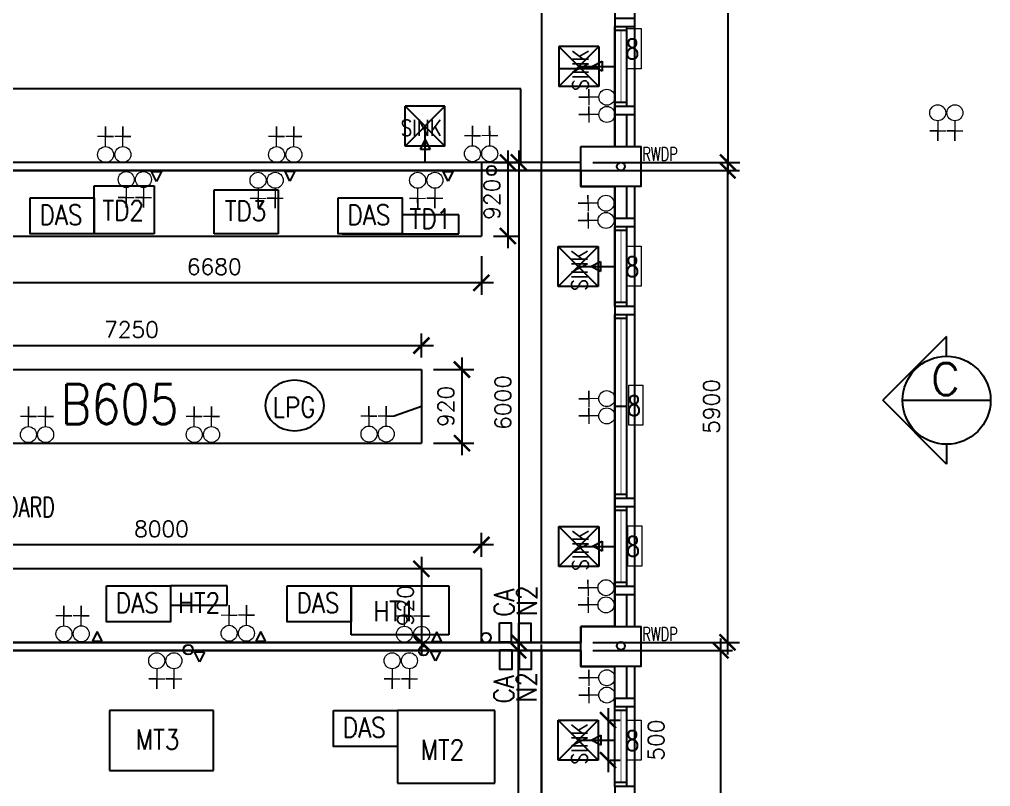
# Model space of a CAD drawing. Extents: x 2332957 to 2465864, y -1012926 to -914299.
# Drawn here: x 2423262 to 2435404, y -964489 to -954900 of the extents above; entities that cross this region are included whole.
import ezdxf
from ezdxf.enums import TextEntityAlignment as Align

# ---------------------------------------------------------------- set-up
doc = ezdxf.new("R2010")
doc.units = 0
doc.header["$LTSCALE"] = 15
doc.header["$MEASUREMENT"] = 0
doc.header["$PDMODE"] = 34
doc.layers.get('0').update_dxf_attribs({"linetype": 'CONTINUOUS'})
doc.layers.get('DEFPOINTS').update_dxf_attribs({"linetype": 'CONTINUOUS'})
for name, color, linetype in [('-DRY RISER', 7, 'CONTINUOUS'), ('-HR', 4, 'CONTINUOUS'), ('AR', 7, 'CONTINUOUS'), ('COL', 3, 'CONTINUOUS'), ('DRAIN', 7, 'CONTINUOUS'), ('Equipment List', 7, 'CONTINUOUS'), ('FURN', 7, 'CONTINUOUS'), ('LEG-T', 7, 'CONTINUOUS'), ('partition', 7, 'CONTINUOUS'), ('RWDP', 145, 'CONTINUOUS'), ('T50', 4, 'CONTINUOUS'), ('WALL', 2, 'CONTINUOUS'), ('WIN', 5, 'CONTINUOUS')]:
    doc.layers.add(name, color=color, linetype=linetype)
doc.layers.add('-POWER', color=31, linetype='CONTINUOUS', lineweight=9)
doc.styles.add('ROMANS', font='romans')
doc.styles.get("Standard").update_dxf_attribs({"font": 'ROMANS.SHX'})
doc.dimstyles.new('STANDARD$0', dxfattribs={"dimscale": 0, "dimtxt": 8, "dimasz": 6, "dimexe": 1, "dimexo": 1, "dimgap": 3, "dimtad": 1, "dimdec": 0, "dimlfac": -1, "dimrnd": 1, "dimzin": 0, "dimdsep": 46, "dimtxsty": 'Standard', "dimcen": 0, "dimclrd": 5, "dimclre": 250, "dimadec": 0, "dimazin": 0, "dimtfac": 1, "dimtdec": 4, "dimtofl": 0, "dimtmove": 0, "dimatfit": 3, "dimfxl": 1, "dimtolj": 1, "dimtzin": 0, "dimarcsym": 0})

# ---------------------------------------------------------------- blocks, each defined once
blk = doc.blocks.new('_ARCHTICK')
at = {"color": 0, "linetype": 'ByBlock', "const_width": 0.15}
blk.add_lwpolyline([(-0.5, -0.5), (0.5, 0.5)], dxfattribs=at)
blk = doc.blocks.new('*D338')
at = {"layer": '-HR', "color": 7, "linetype": 'Continuous', "lineweight": -2, "transparency": 16777216}
for p, q in [((2432121, -951112), (2432121, -956837)), ((2430858, -951262), (2432271, -951262)), ((2430433, -956687), (2432271, -956687))]:
    blk.add_line(p, q, dxfattribs=at)
at = {"layer": 'DEFPOINTS', "color": 0, "linetype": 'Continuous', "transparency": 16777216}
for p in [(2430708, -951262), (2430283, -956687), (2432121, -956687)]:
    blk.add_point(p, dxfattribs=at)
at = {"layer": '-HR', "color": 7, "linetype": 'Continuous', "lineweight": -2, "transparency": 16777216, "xscale": 200, "yscale": 200, "zscale": 200}
for p, rotation in [((2432121, -951262), 90), ((2432121, -956687), 270)]:
    blk.add_blockref('_ARCHTICK', p, dxfattribs=dict(at, rotation=rotation))
at = {"layer": '-HR', "color": 7, "linetype": 'Continuous', "transparency": 16777216, "insert": (2431921, -953975), "char_height": 200, "attachment_point": 5, "rotation": 90, "style": 'ROMANS'}
blk.add_mtext('\\A1;5425', dxfattribs=at)
blk = doc.blocks.new('*D339')
at = {"layer": '-HR', "color": 7, "linetype": 'Continuous', "lineweight": -2, "transparency": 16777216}
for p, q in [((2432115, -956637), (2432115, -962837)), ((2430433, -956787), (2432265, -956787)), ((2430433, -962687), (2432265, -962687))]:
    blk.add_line(p, q, dxfattribs=at)
at = {"layer": 'DEFPOINTS', "color": 0, "linetype": 'Continuous', "transparency": 16777216}
for p in [(2430283, -956787), (2430283, -962687), (2432115, -962687)]:
    blk.add_point(p, dxfattribs=at)
at = {"layer": '-HR', "color": 7, "linetype": 'Continuous', "lineweight": -2, "transparency": 16777216, "xscale": 200, "yscale": 200, "zscale": 200}
for p, rotation in [((2432115, -956787), 90), ((2432115, -962687), 270)]:
    blk.add_blockref('_ARCHTICK', p, dxfattribs=dict(at, rotation=rotation))
at = {"layer": '-HR', "color": 7, "linetype": 'Continuous', "transparency": 16777216, "insert": (2431915, -959737), "char_height": 200, "attachment_point": 5, "rotation": 90, "style": 'ROMANS'}
blk.add_mtext('\\A1;5900', dxfattribs=at)
blk = doc.blocks.new('*D340')
at = {"layer": '-HR', "color": 7, "linetype": 'Continuous', "lineweight": -2, "transparency": 16777216}
for p, q in [((2432027, -962637), (2432027, -968762)), ((2430433, -962787), (2432177, -962787)), ((2430433, -968612), (2432177, -968612))]:
    blk.add_line(p, q, dxfattribs=at)
at = {"layer": 'DEFPOINTS', "color": 0, "linetype": 'Continuous', "transparency": 16777216}
for p in [(2430283, -962787), (2430283, -968612), (2432027, -968612)]:
    blk.add_point(p, dxfattribs=at)
at = {"layer": '-HR', "color": 7, "linetype": 'Continuous', "lineweight": -2, "transparency": 16777216, "xscale": 200, "yscale": 200, "zscale": 200}
for p, rotation in [((2432027, -962787), 90), ((2432027, -968612), 270)]:
    blk.add_blockref('_ARCHTICK', p, dxfattribs=dict(at, rotation=rotation))
at = {"layer": '-HR', "color": 7, "linetype": 'Continuous', "transparency": 16777216, "insert": (2431827, -965700), "char_height": 200, "attachment_point": 5, "rotation": 90, "style": 'ROMANS'}
blk.add_mtext('\\A1;5825', dxfattribs=at)
blk = doc.blocks.new('*D356')
at = {"layer": 'DEFPOINTS', "color": 0, "linetype": 'Continuous', "transparency": 16777216}
for p in [(2422358, -957707), (2429038, -957707), (2422358, -958191)]:
    blk.add_point(p, dxfattribs=at)
at = {"layer": 'FURN', "color": 7, "linetype": 'Continuous', "lineweight": -2, "transparency": 16777216}
for p, q in [((2422358, -957857), (2422358, -958341)), ((2429038, -957857), (2429038, -958341)), ((2429188, -958191), (2422208, -958191))]:
    blk.add_line(p, q, dxfattribs=at)
at = {"layer": 'FURN', "color": 7, "linetype": 'Continuous', "lineweight": -2, "transparency": 16777216, "xscale": 200, "yscale": 200, "zscale": 200, "rotation": 180}
blk.add_blockref('_ARCHTICK', (2422358, -958191), dxfattribs=at)
at = {"layer": 'FURN', "color": 7, "linetype": 'Continuous', "lineweight": -2, "transparency": 16777216, "xscale": 200, "yscale": 200, "zscale": 200}
blk.add_blockref('_ARCHTICK', (2429038, -958191), dxfattribs=at)
at = {"layer": 'FURN', "color": 7, "linetype": 'Continuous', "transparency": 16777216, "insert": (2425698, -957991), "char_height": 200, "attachment_point": 5, "style": 'ROMANS'}
blk.add_mtext('\\A1;6680', dxfattribs=at)
blk = doc.blocks.new('*D357')
at = {"layer": 'DEFPOINTS', "color": 0, "linetype": 'Continuous', "transparency": 16777216}
for p in [(2429038, -956687), (2429038, -957607), (2429370, -957607)]:
    blk.add_point(p, dxfattribs=at)
at = {"layer": 'FURN', "color": 7, "linetype": 'Continuous', "lineweight": -2, "transparency": 16777216}
for p, q in [((2429370, -956537), (2429370, -957757)), ((2429188, -956687), (2429520, -956687)), ((2429188, -957607), (2429520, -957607))]:
    blk.add_line(p, q, dxfattribs=at)
at = {"layer": 'FURN', "color": 7, "linetype": 'Continuous', "lineweight": -2, "transparency": 16777216, "xscale": 200, "yscale": 200, "zscale": 200}
for p, rotation in [((2429370, -956687), 90), ((2429370, -957607), 270)]:
    blk.add_blockref('_ARCHTICK', p, dxfattribs=dict(at, rotation=rotation))
at = {"layer": 'FURN', "color": 7, "linetype": 'Continuous', "transparency": 16777216, "insert": (2429170, -957147), "char_height": 200, "attachment_point": 5, "rotation": 90, "style": 'ROMANS'}
blk.add_mtext('\\A1;920', dxfattribs=at)
blk = doc.blocks.new('*D358')
at = {"layer": 'DEFPOINTS', "color": 0, "linetype": 'Continuous', "transparency": 16777216}
for p in [(2428288, -959277), (2428288, -960197), (2428795, -960197)]:
    blk.add_point(p, dxfattribs=at)
at = {"layer": 'FURN', "color": 7, "linetype": 'Continuous', "lineweight": -2, "transparency": 16777216}
for p, q in [((2428795, -959127), (2428795, -960347)), ((2428438, -959277), (2428945, -959277)), ((2428438, -960197), (2428945, -960197))]:
    blk.add_line(p, q, dxfattribs=at)
at = {"layer": 'FURN', "color": 7, "linetype": 'Continuous', "lineweight": -2, "transparency": 16777216, "xscale": 200, "yscale": 200, "zscale": 200}
for p, rotation in [((2428795, -959277), 90), ((2428795, -960197), 270)]:
    blk.add_blockref('_ARCHTICK', p, dxfattribs=dict(at, rotation=rotation))
at = {"layer": 'FURN', "color": 7, "linetype": 'Continuous', "transparency": 16777216, "insert": (2428595, -959737), "char_height": 200, "attachment_point": 5, "rotation": 90, "style": 'ROMANS'}
blk.add_mtext('\\A1;920', dxfattribs=at)
blk = doc.blocks.new('*D359')
at = {"layer": 'DEFPOINTS', "color": 0, "linetype": 'Continuous', "transparency": 16777216}
for p in [(2428288, -958977), (2421038, -959277), (2428288, -959277)]:
    blk.add_point(p, dxfattribs=at)
at = {"layer": 'FURN', "color": 7, "linetype": 'Continuous', "lineweight": -2, "transparency": 16777216}
for p, q in [((2421038, -959127), (2421038, -958827)), ((2428288, -959127), (2428288, -958827)), ((2420888, -958977), (2428438, -958977))]:
    blk.add_line(p, q, dxfattribs=at)
at = {"layer": 'FURN', "color": 7, "linetype": 'Continuous', "lineweight": -2, "transparency": 16777216, "xscale": 200, "yscale": 200, "zscale": 200, "rotation": 180}
blk.add_blockref('_ARCHTICK', (2421038, -958977), dxfattribs=at)
at = {"layer": 'FURN', "color": 7, "linetype": 'Continuous', "lineweight": -2, "transparency": 16777216, "xscale": 200, "yscale": 200, "zscale": 200}
blk.add_blockref('_ARCHTICK', (2428288, -958977), dxfattribs=at)
at = {"layer": 'FURN', "color": 7, "linetype": 'Continuous', "transparency": 16777216, "insert": (2424663, -958777), "char_height": 200, "attachment_point": 5, "style": 'ROMANS'}
blk.add_mtext('\\A1;7250', dxfattribs=at)
blk = doc.blocks.new('*D360')
at = {"layer": 'DEFPOINTS', "color": 0, "linetype": 'Continuous', "transparency": 16777216}
for p in [(2429038, -961767), (2428288, -962687), (2429038, -962687)]:
    blk.add_point(p, dxfattribs=at)
at = {"layer": 'DRAIN', "color": 7, "linetype": 'Continuous', "lineweight": -2, "transparency": 16777216}
for p, q in [((2428288, -961617), (2428288, -962837)), ((2428888, -961767), (2428138, -961767)), ((2428888, -962687), (2428138, -962687))]:
    blk.add_line(p, q, dxfattribs=at)
at = {"layer": 'DRAIN', "color": 7, "linetype": 'Continuous', "lineweight": -2, "transparency": 16777216, "xscale": 200, "yscale": 200, "zscale": 200}
for p, rotation in [((2428288, -961767), 90), ((2428288, -962687), 270)]:
    blk.add_blockref('_ARCHTICK', p, dxfattribs=dict(at, rotation=rotation))
at = {"layer": 'DRAIN', "color": 7, "linetype": 'Continuous', "transparency": 16777216, "insert": (2428088, -962227), "char_height": 200, "attachment_point": 5, "rotation": 90, "style": 'ROMANS'}
blk.add_mtext('\\A1;920', dxfattribs=at)
blk = doc.blocks.new('*D361')
at = {"layer": 'DEFPOINTS', "color": 0, "linetype": 'Continuous', "transparency": 16777216}
for p in [(2421038, -961469), (2421038, -961767), (2429038, -961767)]:
    blk.add_point(p, dxfattribs=at)
at = {"layer": 'FURN', "color": 7, "linetype": 'Continuous', "lineweight": -2, "transparency": 16777216}
for p, q in [((2421038, -961617), (2421038, -961319)), ((2429038, -961617), (2429038, -961319)), ((2429188, -961469), (2420888, -961469))]:
    blk.add_line(p, q, dxfattribs=at)
at = {"layer": 'FURN', "color": 7, "linetype": 'Continuous', "lineweight": -2, "transparency": 16777216, "xscale": 200, "yscale": 200, "zscale": 200, "rotation": 180}
blk.add_blockref('_ARCHTICK', (2421038, -961469), dxfattribs=at)
at = {"layer": 'FURN', "color": 7, "linetype": 'Continuous', "lineweight": -2, "transparency": 16777216, "xscale": 200, "yscale": 200, "zscale": 200}
blk.add_blockref('_ARCHTICK', (2429038, -961469), dxfattribs=at)
at = {"layer": 'FURN', "color": 7, "linetype": 'Continuous', "transparency": 16777216, "insert": (2425038, -961269), "char_height": 200, "attachment_point": 5, "style": 'ROMANS'}
blk.add_mtext('\\A1;8000', dxfattribs=at)
blk = doc.blocks.new('*D364')
at = {"layer": 'DEFPOINTS', "color": 0, "linetype": 'Continuous', "transparency": 16777216}
for p in [(2429788, -956687), (2429507, -962687), (2429788, -962687)]:
    blk.add_point(p, dxfattribs=at)
at = {"layer": 'FURN', "color": 7, "linetype": 'Continuous', "lineweight": -2, "transparency": 16777216}
for p, q in [((2429507, -956537), (2429507, -962837)), ((2429638, -956687), (2429357, -956687)), ((2429638, -962687), (2429357, -962687))]:
    blk.add_line(p, q, dxfattribs=at)
at = {"layer": 'FURN', "color": 7, "linetype": 'Continuous', "lineweight": -2, "transparency": 16777216, "xscale": 200, "yscale": 200, "zscale": 200}
for p, rotation in [((2429507, -956687), 90), ((2429507, -962687), 270)]:
    blk.add_blockref('_ARCHTICK', p, dxfattribs=dict(at, rotation=rotation))
at = {"layer": 'FURN', "color": 7, "linetype": 'Continuous', "transparency": 16777216, "insert": (2429307, -959687), "char_height": 200, "attachment_point": 5, "rotation": 90, "style": 'ROMANS'}
blk.add_mtext('\\A1;6000', dxfattribs=at)
blk = doc.blocks.new('*D365')
at = {"layer": 'DEFPOINTS', "color": 0, "linetype": 'Continuous', "transparency": 16777216}
for p in [(2429788, -962787), (2429498, -968612), (2429788, -968612)]:
    blk.add_point(p, dxfattribs=at)
at = {"layer": 'FURN', "color": 7, "linetype": 'Continuous', "lineweight": -2, "transparency": 16777216}
for p, q in [((2429498, -962637), (2429498, -968762)), ((2429638, -962787), (2429348, -962787)), ((2429638, -968612), (2429348, -968612))]:
    blk.add_line(p, q, dxfattribs=at)
at = {"layer": 'FURN', "color": 7, "linetype": 'Continuous', "lineweight": -2, "transparency": 16777216, "xscale": 200, "yscale": 200, "zscale": 200}
for p, rotation in [((2429498, -962787), 90), ((2429498, -968612), 270)]:
    blk.add_blockref('_ARCHTICK', p, dxfattribs=dict(at, rotation=rotation))
at = {"layer": 'FURN', "color": 7, "linetype": 'Continuous', "transparency": 16777216, "insert": (2429298, -965700), "char_height": 200, "attachment_point": 5, "rotation": 90, "style": 'ROMANS'}
blk.add_mtext('\\A1;5825', dxfattribs=at)
blk = doc.blocks.new('*D366')
at = {"layer": 'DEFPOINTS', "color": 0, "linetype": 'Continuous', "transparency": 16777216}
for p in [(2430496, -963659), (2430496, -964159), (2430622, -964159)]:
    blk.add_point(p, dxfattribs=at)
at = {"layer": 'FURN', "color": 7, "linetype": 'Continuous', "lineweight": -2, "transparency": 16777216}
for p, q in [((2430622, -963509), (2430622, -964309)), ((2430646, -963659), (2430772, -963659)), ((2430646, -964159), (2430772, -964159))]:
    blk.add_line(p, q, dxfattribs=at)
at = {"layer": 'FURN', "color": 7, "linetype": 'Continuous', "lineweight": -2, "transparency": 16777216, "xscale": 200, "yscale": 200, "zscale": 200}
for p, rotation in [((2430622, -963659), 90), ((2430622, -964159), 270)]:
    blk.add_blockref('_ARCHTICK', p, dxfattribs=dict(at, rotation=rotation))
at = {"layer": 'FURN', "color": 7, "linetype": 'Continuous', "transparency": 16777216, "insert": (2431222, -963909), "char_height": 200, "attachment_point": 5, "rotation": 90, "style": 'ROMANS'}
blk.add_mtext('\\A1;500', dxfattribs=at)

msp = doc.modelspace()

# ---------------------------------------------------------------- linework, layer by layer
at = {"layer": '-DRY RISER', "color": 1, "linetype": 'Continuous'}
msp.add_line((2430707.9, -962087.5), (2430707.9, -960887.5), dxfattribs=at)
at = {"layer": '-HR', "color": 0, "linetype": 'Continuous'}
for points in [[(2429263, -962443), (2429412, -962443), (2429412, -962685), (2429263, -962685)], [(2429507, -962446), (2429656, -962446), (2429656, -962688), (2429507, -962688)], [(2429269, -962782), (2429418, -962782), (2429418, -963024), (2429269, -963024)], [(2429513, -962785), (2429662, -962785), (2429662, -963027), (2429513, -963027)]]:
    msp.add_lwpolyline(points, close=True, dxfattribs=at)
at = {"layer": '-POWER', "color": 0, "linetype": 'Continuous'}
for p, q in [((2430381.6, -955872.4), (2430381.5, -955772.4)), ((2430381.5, -955772.4), (2430381.7, -955972.4)), ((2430506.6, -955872.3), (2430256.6, -955872.6)), ((2430256.6, -955872.6), (2430381.6, -955872.4)), ((2430506.8, -956088), (2430256.8, -956088.2)), ((2430256.8, -956088.2), (2430381.8, -956088.1)), ((2430381.8, -956088.1), (2430381.7, -955988.1)), ((2430381.7, -955988.1), (2430381.9, -956188.1)), ((2434743.2, -956167), (2434743.5, -956417)), ((2434958.9, -956166.8), (2434959.1, -956416.8)), ((2424339.4, -956490), (2424339.1, -956240)), ((2424339.1, -956240), (2424339.2, -956365)), ((2424555.1, -956489.7), (2424554.8, -956239.7)), ((2424554.8, -956239.7), (2424554.9, -956364.7)), ((2426477.7, -956490), (2426477.5, -956240)), ((2426477.5, -956240), (2426477.6, -956365)), ((2426693.4, -956489.7), (2426693.1, -956239.7)), ((2426693.1, -956239.7), (2426693.3, -956364.7)), ((2428926, -956478), (2428925.8, -956228)), ((2428925.8, -956228), (2428925.9, -956353)), ((2429141.7, -956477.8), (2429141.4, -956227.8)), ((2429141.4, -956227.8), (2429141.6, -956352.8)), ((2434643.3, -956292.1), (2434843.3, -956291.9)), ((2434743.3, -956292), (2434643.3, -956292.1)), ((2434743.5, -956417), (2434743.3, -956292)), ((2434859, -956291.9), (2435059, -956291.7)), ((2434959, -956291.8), (2434859, -956291.9)), ((2434959.1, -956416.8), (2434959, -956291.8)), ((2424439.2, -956364.9), (2424239.2, -956365.1)), ((2424339.2, -956365), (2424439.2, -956364.9)), ((2424654.9, -956364.6), (2424454.9, -956364.9)), ((2424554.9, -956364.7), (2424654.9, -956364.6)), ((2426577.6, -956364.9), (2426377.6, -956365.1)), ((2426477.6, -956365), (2426577.6, -956364.9)), ((2426793.3, -956364.6), (2426593.3, -956364.9)), ((2426693.3, -956364.7), (2426793.3, -956364.6)), ((2429025.9, -956352.9), (2428825.9, -956353.1)), ((2428925.9, -956353), (2429025.9, -956352.9)), ((2429241.6, -956352.7), (2429041.6, -956352.9)), ((2429141.6, -956352.8), (2429241.6, -956352.7)), ((2424597.1, -957001), (2424597.4, -957251)), ((2424812.8, -957000.8), (2424813.1, -957250.8)), ((2426245.1, -957011), (2426245.4, -957261)), ((2426460.8, -957010.8), (2426461.1, -957260.8)), ((2428241.1, -957011), (2428241.4, -957261)), ((2428456.8, -957010.8), (2428457.1, -957260.8)), ((2424497.2, -957126.1), (2424697.2, -957125.9)), ((2424597.2, -957126), (2424497.2, -957126.1)), ((2424597.4, -957251), (2424597.2, -957126)), ((2424712.9, -957125.9), (2424912.9, -957125.7)), ((2424812.9, -957125.8), (2424712.9, -957125.9)), ((2424813.1, -957250.8), (2424812.9, -957125.8)), ((2426145.2, -957136.1), (2426345.2, -957135.9)), ((2426245.2, -957136), (2426145.2, -957136.1)), ((2426245.4, -957261), (2426245.2, -957136)), ((2426360.9, -957135.9), (2426560.9, -957135.7)), ((2426460.9, -957135.8), (2426360.9, -957135.9)), ((2426461.1, -957260.8), (2426460.9, -957135.8)), ((2428141.2, -957136.1), (2428341.2, -957135.9)), ((2428241.2, -957136), (2428141.2, -957136.1)), ((2428241.4, -957261), (2428241.2, -957136)), ((2428356.9, -957135.9), (2428556.9, -957135.7)), ((2428456.9, -957135.8), (2428356.9, -957135.9)), ((2428457.1, -957260.8), (2428456.9, -957135.8)), ((2430371, -957197.3), (2430370.9, -957097.3)), ((2430370.9, -957097.3), (2430371.1, -957297.3)), ((2430496, -957197.2), (2430246, -957197.5)), ((2430246, -957197.5), (2430371, -957197.3)), ((2430496.2, -957412.9), (2430246.2, -957413.1)), ((2430246.2, -957413.1), (2430371.2, -957413)), ((2430371.2, -957413), (2430371.1, -957313)), ((2430371.1, -957313), (2430371.3, -957513)), ((2430380, -959640.3), (2430379.9, -959540.3)), ((2430379.9, -959540.3), (2430380.1, -959740.3)), ((2427632.8, -959982.4), (2427632.5, -959732.4)), ((2427632.5, -959732.4), (2427632.7, -959857.4)), ((2427848.5, -959982.1), (2427848.2, -959732.1)), ((2427848.2, -959732.1), (2427848.4, -959857.1)), ((2430505, -959640.2), (2430255, -959640.5)), ((2430255, -959640.5), (2430380, -959640.3)), ((2423374.1, -959990), (2423373.9, -959740)), ((2423373.9, -959740), (2423374, -959865)), ((2423589.8, -959989.8), (2423589.5, -959739.8)), ((2423589.5, -959739.8), (2423589.7, -959864.8)), ((2425448.1, -959989.6), (2425447.9, -959739.6)), ((2425447.9, -959739.6), (2425448, -959864.6)), ((2425663.8, -959989.3), (2425663.5, -959739.3)), ((2425663.5, -959739.3), (2425663.7, -959864.3)), ((2430505.2, -959855.9), (2430255.2, -959856.1)), ((2430255.2, -959856.1), (2430380.2, -959856)), ((2430380.2, -959856), (2430380.1, -959756)), ((2430380.1, -959756), (2430380.3, -959956)), ((2423474, -959864.9), (2423274, -959865.1)), ((2423374, -959865), (2423474, -959864.9)), ((2423689.7, -959864.7), (2423489.7, -959864.9)), ((2423589.7, -959864.8), (2423689.7, -959864.7)), ((2425548, -959864.5), (2425348, -959864.7)), ((2425448, -959864.6), (2425548, -959864.5)), ((2425763.7, -959864.2), (2425563.7, -959864.4)), ((2425663.7, -959864.3), (2425763.7, -959864.2)), ((2427732.7, -959857.3), (2427532.7, -959857.5)), ((2427632.7, -959857.4), (2427732.7, -959857.3)), ((2427948.4, -959857), (2427748.4, -959857.2)), ((2427848.4, -959857.1), (2427948.4, -959857)), ((2430371, -962003.3), (2430370.9, -961903.3)), ((2430370.9, -961903.3), (2430371.1, -962103.3)), ((2430496, -962003.2), (2430246, -962003.5)), ((2430246, -962003.5), (2430371, -962003.3)), ((2430371.2, -962219), (2430371.1, -962119)), ((2430371.1, -962119), (2430371.3, -962319)), ((2423819, -962480.1), (2423818.8, -962230.1)), ((2423818.8, -962230.1), (2423818.9, -962355.1)), ((2424034.7, -962479.9), (2424034.5, -962229.9)), ((2424034.5, -962229.9), (2424034.6, -962354.9)), ((2425884, -962473.6), (2425883.7, -962223.6)), ((2425883.7, -962223.6), (2425883.9, -962348.6)), ((2426099.7, -962473.3), (2426099.4, -962223.3)), ((2426099.4, -962223.3), (2426099.6, -962348.3)), ((2428075.5, -962484.5), (2428075.2, -962234.5)), ((2428075.2, -962234.5), (2428075.4, -962359.5)), ((2428291.2, -962484.2), (2428290.9, -962234.2)), ((2428290.9, -962234.2), (2428291.1, -962359.2)), ((2430496.2, -962218.9), (2430246.2, -962219.1)), ((2430246.2, -962219.1), (2430371.2, -962219)), ((2423918.9, -962355), (2423718.9, -962355.2)), ((2423818.9, -962355.1), (2423918.9, -962355)), ((2424134.6, -962354.8), (2423934.6, -962355)), ((2424034.6, -962354.9), (2424134.6, -962354.8)), ((2425983.9, -962348.5), (2425783.9, -962348.7)), ((2425883.9, -962348.6), (2425983.9, -962348.5)), ((2426199.6, -962348.2), (2425999.6, -962348.4)), ((2426099.6, -962348.3), (2426199.6, -962348.2)), ((2428175.4, -962359.4), (2427975.4, -962359.6)), ((2428075.4, -962359.5), (2428175.4, -962359.4)), ((2428391.1, -962359.1), (2428191.1, -962359.3)), ((2428291.1, -962359.2), (2428391.1, -962359.1)), ((2424978.1, -963016), (2424978.4, -963266)), ((2425193.8, -963015.8), (2425194.1, -963265.8)), ((2427922.1, -963016), (2427922.4, -963266)), ((2428137.8, -963015.8), (2428138.1, -963265.8)), ((2430506, -963129.2), (2430256, -963129.5)), ((2430256, -963129.5), (2430381, -963129.3)), ((2430381, -963129.3), (2430380.9, -963029.3)), ((2430380.9, -963029.3), (2430381.1, -963229.3)), ((2424878.2, -963141.1), (2425078.2, -963140.9)), ((2424978.2, -963141), (2424878.2, -963141.1)), ((2424978.4, -963266), (2424978.2, -963141)), ((2425093.9, -963140.9), (2425293.9, -963140.7)), ((2425193.9, -963140.8), (2425093.9, -963140.9)), ((2425194.1, -963265.8), (2425193.9, -963140.8)), ((2427822.2, -963141.1), (2428022.2, -963140.9)), ((2427922.2, -963141), (2427822.2, -963141.1)), ((2427922.4, -963266), (2427922.2, -963141)), ((2428037.9, -963140.9), (2428237.9, -963140.7)), ((2428137.9, -963140.8), (2428037.9, -963140.9)), ((2428138.1, -963265.8), (2428137.9, -963140.8)), ((2430381.2, -963345), (2430381.1, -963245)), ((2430381.1, -963245), (2430381.3, -963445)), ((2430506.2, -963344.9), (2430256.2, -963345.1)), ((2430256.2, -963345.1), (2430381.2, -963345))]:
    msp.add_line(p, q, dxfattribs=at)
at = {"layer": '-POWER', "color": 7, "linetype": 'Continuous'}
for points in [[(2430857.9, -955014.7), (2431033.9, -955014.7), (2431033.9, -955515.7), (2430857.9, -955515.7)], [(2430859, -957735), (2431035, -957735), (2431035, -958236), (2430859, -958236)], [(2430880, -959472), (2431056, -959472), (2431056, -959973), (2430880, -959973)], [(2430867, -961231), (2431043, -961231), (2431043, -961732), (2430867, -961732)], [(2430859, -963660), (2431035, -963660), (2431035, -964161), (2430859, -964161)]]:
    msp.add_lwpolyline(points, close=True, dxfattribs=at)
at = {"layer": '-POWER', "color": 0, "linetype": 'Continuous'}
for centre in [(2430606.6, -955872.2), (2434743.1, -956067), (2434958.8, -956066.8), (2430606.8, -956087.9), (2424339.5, -956590), (2424555.2, -956589.7), (2426477.8, -956590), (2426693.5, -956589.7), (2428926.1, -956578), (2429141.8, -956577.8), (2424597, -956901), (2424812.7, -956900.8), (2426245, -956911), (2426460.7, -956910.8), (2428241, -956911), (2428456.7, -956910.8), (2430596, -957197.1), (2430596.2, -957412.8), (2430605, -959640.1), (2430605.2, -959855.8), (2423374.2, -960090), (2423589.9, -960089.8), (2425448.2, -960089.6), (2425663.9, -960089.3), (2427632.9, -960082.4), (2427848.6, -960082.1), (2430596, -962003.1), (2430596.2, -962218.8), (2423819.2, -962580.1), (2424034.8, -962579.9), (2425884.1, -962573.6), (2426099.8, -962573.3), (2428075.6, -962584.5), (2428291.3, -962584.2), (2424978, -962916), (2425193.7, -962915.8), (2427922, -962916), (2428137.7, -962915.8), (2430606, -963129.1), (2430606.2, -963344.8)]:
    msp.add_circle(centre, 100, dxfattribs=at)
at = {"color": 0}
for p, q in [((2430957.9, -956487.5), (2430957.9, -950987.5)), ((2430957.9, -962487.5), (2430957.9, -956987.5)), ((2430957.9, -968487.5), (2430957.9, -962987.5))]:
    msp.add_line(p, q, dxfattribs=at)
at = {"layer": 'AR', "color": 0}
for p, q in [((2434854.4, -958863.9), (2434057.4, -959660.8)), ((2434854.4, -960457.8), (2434057.4, -959660.8)), ((2434304.4, -959660.8), (2435404.4, -959660.8))]:
    msp.add_line(p, q, dxfattribs=at)
at = {"layer": 'AR', "color": 0, "linetype": 'Continuous'}
for p, q in [((2434854.4, -959110.8), (2434854.4, -958863.9)), ((2434854.4, -960210.8), (2434854.4, -960457.8))]:
    msp.add_line(p, q, dxfattribs=at)
msp.add_circle((2434854.4, -959660.8), 550, dxfattribs=at)
at = {"layer": 'COL', "color": 0}
for points in [[(2430282.9, -956487.5), (2431032.9, -956487.5), (2431032.9, -956987.5), (2430282.9, -956987.5)], [(2430282.9, -962487.5), (2431032.9, -962487.5), (2431032.9, -962987.5), (2430282.9, -962987.5)]]:
    msp.add_lwpolyline(points, close=True, dxfattribs=at)
at = {"layer": 'DRAIN', "color": 7, "linetype": 'Continuous'}
for p, q in [((2430707.9, -951462.5), (2430707.9, -956487.5)), ((2430426, -955484.5), (2430548, -955423.5)), ((2430548, -955545.5), (2430426, -955484.5)), ((2430548, -955423.5), (2430548, -955545.5)), ((2430256, -955487.5), (2430707.9, -955487.5)), ((2430707.9, -956487.5), (2430707.9, -955512.5)), ((2428332.9, -956235.6), (2428332.9, -956687.5)), ((2428275, -956527.6), (2428336, -956405.6)), ((2428336, -956405.6), (2428397, -956527.6)), ((2428397, -956527.6), (2428275, -956527.6)), ((2421769, -956787.5), (2430282.9, -956787.5)), ((2424976, -956924), (2424915, -956802)), ((2424915, -956802), (2425037, -956802)), ((2425037, -956802), (2424976, -956924)), ((2426644, -956920), (2426583, -956798)), ((2426583, -956798), (2426705, -956798)), ((2426705, -956798), (2426644, -956920)), ((2428622, -956921), (2428561, -956799)), ((2428561, -956799), (2428683, -956799)), ((2428683, -956799), (2428622, -956921)), ((2430282.9, -956787.5), (2430282.9, -956987.5)), ((2430282.9, -956987.5), (2430707.9, -956987.5)), ((2430707.9, -956987.5), (2430707.9, -962487.5)), ((2430246, -957987.5), (2430707.9, -957987.5)), ((2430407, -957988.5), (2430529, -957927.5)), ((2430529, -958049.5), (2430407, -957988.5)), ((2430529, -957927.5), (2430529, -958049.5)), ((2430426, -961484.5), (2430548, -961423.5)), ((2430548, -961423.5), (2430548, -961545.5)), ((2430256, -961487.5), (2430707.9, -961487.5)), ((2430548, -961545.5), (2430426, -961484.5)), ((2430707.9, -962487.5), (2430282.9, -962487.5)), ((2430282.9, -962487.5), (2430282.9, -962687.5)), ((2424236, -962549), (2424175, -962671)), ((2424297, -962671), (2424236, -962549)), ((2426279, -962549), (2426218, -962671)), ((2426340, -962671), (2426279, -962549)), ((2428479, -962555), (2428418, -962677)), ((2428540, -962677), (2428479, -962555)), ((2430282.9, -962687.5), (2421037.9, -962687.5)), ((2424175, -962671), (2424297, -962671)), ((2426218, -962671), (2426340, -962671)), ((2429787.9, -962687.5), (2428287.9, -962687.5)), ((2428418, -962677), (2428540, -962677)), ((2430282.9, -962787.5), (2422199, -962787.5)), ((2425512.9, -962929), (2425452, -962806.9)), ((2425452, -962806.9), (2425574, -962807.1)), ((2425574, -962807.1), (2425512.9, -962929)), ((2428463.9, -962919), (2428403, -962796.9)), ((2428403, -962796.9), (2428525, -962797.1)), ((2428525, -962797.1), (2428463.9, -962919)), ((2430282.9, -962787.5), (2430282.9, -962987.5)), ((2430282.9, -962987.5), (2430707.9, -962987.5)), ((2430707.9, -963909), (2430707.9, -962987.5)), ((2430409, -963909), (2430531, -963848)), ((2430531, -963848), (2430531, -963970)), ((2430246, -963909), (2430707.9, -963909)), ((2430531, -963970), (2430409, -963909))]:
    msp.add_line(p, q, dxfattribs=at)
at = {"layer": 'DRAIN', "color": 0}
for p, q in [((2430282.9, -956787.5), (2421157.9, -956787.5)), ((2430707.9, -961987.5), (2430707.9, -960987.5))]:
    msp.add_line(p, q, dxfattribs=at)
at = {"layer": 'DRAIN', "color": 0, "linetype": 'Continuous'}
msp.add_line((2429787.9, -956787.5), (2429037.9, -956787.5), dxfattribs=at)
at = {"layer": 'DRAIN', "color": 7}
msp.add_line((2419057.9, -962687.5), (2430282.9, -962687.5), dxfattribs=at)
at = {"layer": 'DRAIN', "color": 7, "linetype": 'Continuous'}
for centre in [(2429164.4, -956787.5), (2429097.4, -962628.1), (2425372.4, -962778.1), (2428314.4, -962792.6)]:
    msp.add_circle(centre, 59.4, dxfattribs=at)
at = {"layer": 'DRAIN', "color": 0, "linetype": 'Continuous', "extrusion": (0, 0, -1)}
msp.add_ellipse((2426703.3, -959725.5), major_axis=(369.6, 0), ratio=0.8534842, dxfattribs=at)
at = {"layer": 'Equipment List', "color": 0, "linetype": 'Continuous'}
for p, q in [((2424196, -957581), (2424196, -956981)), ((2424196, -956981), (2424946, -956981)), ((2424946, -956981), (2424946, -957581)), ((2425696, -957581), (2425696, -957031)), ((2425696, -957031), (2426496, -957031)), ((2426496, -957031), (2426496, -957581)), ((2427246, -957581), (2427246, -957131)), ((2427246, -957131), (2428046, -957131)), ((2428046, -957131), (2428046, -957581)), ((2428756, -957341), (2428046, -957341)), ((2428046, -957341), (2428046, -957581)), ((2428756, -957581), (2428756, -957341)), ((2424946, -957581), (2424196, -957581)), ((2426496, -957581), (2425696, -957581)), ((2428046, -957581), (2427246, -957581)), ((2427296, -957581), (2428046, -957581)), ((2428046, -957581), (2428756, -957581)), ((2425859, -961981), (2425149, -961981)), ((2425149, -961981), (2425149, -962221)), ((2425859, -962221), (2425859, -961981)), ((2427409, -962591), (2427409, -961981)), ((2427409, -961981), (2428629, -961981)), ((2428629, -961981), (2428629, -962591)), ((2425149, -962221), (2425859, -962221)), ((2428629, -962591), (2427409, -962591)), ((2425687.9, -963537.5), (2424387.9, -963537.5)), ((2424387.9, -963537.5), (2424387.9, -964287.5)), ((2425687.9, -964287.5), (2425687.9, -963537.5)), ((2429207.9, -963537.5), (2427987.9, -963537.5)), ((2427987.9, -963537.5), (2427987.9, -964447.5)), ((2429207.9, -964447.5), (2429207.9, -963537.5)), ((2424387.9, -964287.5), (2425687.9, -964287.5)), ((2427987.9, -964447.5), (2429207.9, -964447.5))]:
    msp.add_line(p, q, dxfattribs=at)
for points in [[(2423396, -957131), (2424196, -957131), (2424196, -957581), (2423396, -957581)], [(2427246, -957131), (2428046, -957131), (2428046, -957581), (2427246, -957581)], [(2424349, -961981), (2425149, -961981), (2425149, -962431), (2424349, -962431)], [(2426609, -961981), (2427409, -961981), (2427409, -962431), (2426609, -962431)], [(2427187.9, -963537.5), (2427987.9, -963537.5), (2427987.9, -963987.5), (2427187.9, -963987.5)]]:
    msp.add_lwpolyline(points, close=True, dxfattribs=at)
at = {"layer": 'FURN', "color": 0, "linetype": 'Continuous'}
for p, q in [((2429787.9, -951262.5), (2429787.9, -956687.5)), ((2430006, -955737.5), (2430506, -955237.5)), ((2430506, -955737.5), (2430006, -955237.5)), ((2430506, -955237.5), (2430006, -955737.5)), ((2430006, -955237.5), (2430006, -955737.5)), ((2430506, -955237.5), (2430006, -955237.5)), ((2430506, -955237.5), (2430506, -955737.5)), ((2430006, -955512), (2430506, -955512)), ((2429532.9, -955767.5), (2421532.9, -955767.5)), ((2429532.9, -956687.5), (2429532.9, -955767.5)), ((2429532.9, -956687.5), (2429532.9, -955767.5)), ((2430506, -955737.5), (2430006, -955737.5)), ((2428082.9, -956485.6), (2428082.9, -955985.6)), ((2428082.9, -955985.6), (2428582.9, -956485.6)), ((2428082.9, -956485.6), (2428582.9, -955985.6)), ((2428582.9, -956485.6), (2428082.9, -955985.6)), ((2428582.9, -955985.6), (2428082.9, -955985.6)), ((2428582.9, -956485.6), (2428582.9, -955985.6)), ((2428582.9, -956485.6), (2428082.9, -956485.6)), ((2429532.9, -956687.5), (2428332.9, -956687.5)), ((2429037.9, -956687.5), (2429037.9, -957607.5)), ((2430282.9, -956687.5), (2429532.9, -956687.5)), ((2429787.9, -962687.5), (2429787.9, -956687.5)), ((2430282.9, -956787.5), (2430707.9, -956787.5)), ((2422357.9, -957607.5), (2429037.9, -957607.5)), ((2429996, -958237.5), (2430496, -957737.5)), ((2430496, -958237.5), (2429996, -957737.5)), ((2429996, -957737.5), (2430496, -957737.5)), ((2430496, -957737.5), (2429996, -958237.5)), ((2429996, -958237.5), (2429996, -957737.5)), ((2430496, -957737.5), (2430496, -958237.5)), ((2430496, -958237.5), (2429996, -958237.5)), ((2421037.9, -959277.5), (2428287.9, -959277.5)), ((2428287.9, -959277.5), (2428287.9, -960197.5)), ((2428287.9, -959277.5), (2428287.9, -959737.5)), ((2428287.9, -959737.5), (2427948.4, -959857)), ((2421037.9, -960197.5), (2428287.9, -960197.5)), ((2430006, -961737.5), (2430506, -961237.5)), ((2430506, -961737.5), (2430006, -961237.5)), ((2430506, -961237.5), (2430006, -961737.5)), ((2430006, -961737.5), (2430006, -961237.5)), ((2430006, -961237.5), (2430506, -961237.5)), ((2430506, -961237.5), (2430506, -961737.5)), ((2429037.9, -961767.5), (2421037.9, -961767.5)), ((2429037.9, -962687.5), (2429037.9, -961767.5)), ((2430506, -961737.5), (2430006, -961737.5)), ((2429787.9, -968612.5), (2429787.9, -962712.5)), ((2429787.9, -962787.5), (2429787.9, -968612.5)), ((2429996, -964159), (2430496, -963659)), ((2430496, -964159), (2429996, -963659)), ((2429996, -963659), (2430496, -963659)), ((2430496, -963659), (2429996, -964159)), ((2429996, -964159), (2429996, -963659)), ((2430496, -963659), (2430496, -964159)), ((2430496, -964159), (2429996, -964159))]:
    msp.add_line(p, q, dxfattribs=at)
at = {"layer": 'FURN', "linetype": 'Continuous'}
for p, q in [((2430506, -955237.5), (2430006, -955737.5)), ((2430506, -955737.5), (2430006, -955237.5)), ((2430506, -955237.5), (2430506, -955737.5)), ((2428582.9, -956485.6), (2428082.9, -955985.6)), ((2428082.9, -956485.6), (2428582.9, -955985.6)), ((2428582.9, -956485.6), (2428082.9, -956485.6)), ((2430496, -957737.5), (2429996, -958237.5)), ((2430496, -958237.5), (2429996, -957737.5)), ((2429996, -957987.5), (2429996, -957737.5)), ((2429996, -958237.5), (2429996, -957737.5)), ((2430496, -957737.5), (2430496, -958237.5)), ((2430506, -961237.5), (2430006, -961737.5)), ((2430506, -961737.5), (2430006, -961237.5)), ((2430506, -961237.5), (2430506, -961737.5)), ((2430496, -963659), (2429996, -964159)), ((2430496, -964159), (2429996, -963659)), ((2429996, -963909), (2429996, -963659)), ((2429996, -964159), (2429996, -963659)), ((2430496, -963659), (2430496, -964159))]:
    msp.add_line(p, q, dxfattribs=at)
at = {"layer": 'partition', "color": 0}
for p, q in [((2430282.9, -956687.5), (2421157.9, -956687.5)), ((2419057.9, -962787.5), (2430282.9, -962787.5))]:
    msp.add_line(p, q, dxfattribs=at)
at = {"layer": 'RWDP', "color": 0, "linetype": 'Continuous'}
for centre in [(2430782.9, -956737.5), (2430782.9, -962730.4)]:
    msp.add_circle(centre, 50, dxfattribs=at)
at = {"layer": 'WALL', "color": 0}
for p, q in [((2430707.9, -956487.5), (2430707.9, -956087.5)), ((2430857.9, -956487.5), (2430857.9, -956087.5)), ((2430707.9, -957387.5), (2430707.9, -956987.5)), ((2430857.9, -957387.5), (2430857.9, -956987.5)), ((2430707.9, -962487.5), (2430707.9, -962087.5)), ((2430857.9, -962487.5), (2430857.9, -962087.5)), ((2430707.9, -963387.5), (2430707.9, -962987.5)), ((2430857.9, -963387.5), (2430857.9, -962987.5))]:
    msp.add_line(p, q, dxfattribs=at)
for points in [[(2430957.9, -954887.5), (2430707.9, -954887.5), (2430707.9, -954987.5), (2430957.9, -954987.5)], [(2430957.9, -955987.5), (2430707.9, -955987.5), (2430707.9, -956087.5), (2430957.9, -956087.5)], [(2430957.9, -957387.5), (2430707.9, -957387.5), (2430707.9, -957487.5), (2430957.9, -957487.5)], [(2430957.9, -958487.5), (2430707.9, -958487.5), (2430707.9, -958587.5), (2430957.9, -958587.5)], [(2430957.9, -960887.5), (2430707.9, -960887.5), (2430707.9, -960987.5), (2430957.9, -960987.5)], [(2430957.9, -961987.5), (2430707.9, -961987.5), (2430707.9, -962087.5), (2430957.9, -962087.5)], [(2430957.9, -963387.5), (2430707.9, -963387.5), (2430707.9, -963487.5), (2430957.9, -963487.5)], [(2430957.9, -964487.5), (2430707.9, -964487.5), (2430707.9, -964587.5), (2430957.9, -964587.5)]]:
    msp.add_lwpolyline(points, close=True, dxfattribs=at)
at = {"layer": 'WIN', "color": 0}
for p, q in [((2430707.9, -955987.5), (2430707.9, -954987.5)), ((2430857.9, -955987.5), (2430857.9, -954987.5)), ((2430857.9, -955037.5), (2430707.9, -955037.5)), ((2430857.9, -955937.5), (2430707.9, -955937.5)), ((2430707.9, -958487.5), (2430707.9, -957487.5)), ((2430857.9, -957537.5), (2430707.9, -957537.5)), ((2430857.9, -958487.5), (2430857.9, -957487.5)), ((2430857.9, -958437.5), (2430707.9, -958437.5)), ((2430707.9, -960887.5), (2430707.9, -958587.5)), ((2430857.9, -958637.5), (2430707.9, -958637.5)), ((2430857.9, -960887.5), (2430857.9, -958587.5)), ((2430857.9, -959737.5), (2430707.9, -959737.5)), ((2430857.9, -960837.5), (2430707.9, -960837.5)), ((2430857.9, -961037.5), (2430707.9, -961037.5)), ((2430857.9, -961987.5), (2430857.9, -960987.5)), ((2430857.9, -961937.5), (2430707.9, -961937.5)), ((2430707.9, -964487.5), (2430707.9, -963487.5)), ((2430857.9, -964487.5), (2430857.9, -963487.5)), ((2430857.9, -963537.5), (2430707.9, -963537.5)), ((2430857.9, -964437.5), (2430707.9, -964437.5))]:
    msp.add_line(p, q, dxfattribs=at)
at = {"layer": 'WIN', "color": 0, "const_width": 10, "flags": 128}
for points in [[(2430782.9, -955037.5), (2430782.9, -955937.5)], [(2430782.9, -958437.5), (2430782.9, -957537.5)], [(2430782.9, -960837.5), (2430782.9, -958637.5)], [(2430782.9, -961037.5), (2430782.9, -961937.5)], [(2430782.9, -964437.5), (2430782.9, -963537.5)]]:
    msp.add_lwpolyline(points, dxfattribs=at)

# ---------------------------------------------------------------- texts
at = {"layer": '-POWER', "color": 7, "style": 'ROMANS', "width": 0.8}
for p in [(2430838.9, -955396.7), (2430840, -958117), (2430861, -959854), (2430848, -961613), (2430840, -964042)]:
    msp.add_text('8', height=250, dxfattribs=at).set_placement(p)
at = {"layer": 'AR', "color": 0, "style": 'ROMANS'}
msp.add_text('C', height=400, dxfattribs=at).set_placement((2434660.2, -959595.6))
at = {"layer": 'Equipment List', "color": 0, "style": 'ROMANS', "width": 0.85}
for s, p in [('TD2', (2424559.2, -957289, 1555)), ('TD3', (2426088.8, -957294, 1555)), ('DAS', (2423781.1, -957344, 1555)), ('DAS', (2427631.1, -957344, 1555)), ('TD1', (2428399.9, -957393, 1555)), ('DAS', (2424734.1, -962194, 1555)), ('HT2', (2425508.7, -962194, 1555)), ('DAS', (2426994.1, -962194, 1555)), ('HT1', (2427949.8, -962297, 1555)), ('DAS', (2427573, -963750.5, 1555)), ('MT3', (2424988.8, -963902, 1555)), ('MT2', (2428550.7, -964028, 1555))]:
    msp.add_text(s, height=250, dxfattribs=at).set_placement(p, align=Align.MIDDLE)
at = {"layer": 'FURN', "color": 7, "style": 'ROMANS', "width": 0.85}
for p in [(2430375.3, -955791.7), (2430365.3, -958291.7), (2430375.3, -961791.7), (2430365.3, -964213.2)]:
    msp.add_text('SINK', height=200, rotation=90, dxfattribs=at).set_placement(p)
msp.add_text('SINK', height=200, dxfattribs=at).set_placement((2428028.7, -956354.8))
at = {"layer": 'FURN', "color": 0, "style": 'ROMANS', "width": 0.7}
msp.add_text('PORTABLE WHITE BOARD', height=250, dxfattribs=at).set_placement((2420859.7, -961120))
at = {"layer": 'LEG-T', "color": 0, "style": 'ROMANS', "width": 0.85}
msp.add_text('LPG', height=250, dxfattribs=at).set_placement((2426695.4, -959745.8, 1555), align=Align.MIDDLE)
for s, p in [('CA', (2429321, -962189.9, 1555)), ('N2', (2429605, -962165.9, 1555)), ('CA', (2429318, -963271.9, 1555)), ('N2', (2429602, -963247.9, 1555))]:
    msp.add_text(s, height=250, rotation=90, dxfattribs=at).set_placement(p, align=Align.MIDDLE)
at = {"layer": 'RWDP', "color": 0, "style": 'ROMANS', "width": 0.7}
for p in [(2431048.4, -956668.3), (2431048.4, -962668.3)]:
    msp.add_text('RWDP', height=170, dxfattribs=at).set_placement(p)
at = {"layer": 'T50', "color": 0, "style": 'ROMANS', "width": 0.85}
msp.add_text('B605', height=500, dxfattribs=at).set_placement((2423778, -959958))

# ---------------------------------------------------------------- dimensions: what is measured, and where the dimension line sits
at = {"layer": '-HR', "color": 0, "linetype": 'Continuous'}
for base, p1, p2, picture, middle in [((2432121, -956687.5), (2430707.9, -951262.5), (2430282.9, -956687.5), '*D338', (2431921, -953975)), ((2432115, -962687.5), (2430282.9, -956787.5), (2430282.9, -962687.5), '*D339', (2431915, -959737.5)), ((2432026.6, -968612.5), (2430282.9, -962787.5), (2430282.9, -968612.5), '*D340', (2431826.6, -965700))]:
    dim = msp.add_linear_dim(base=base, p1=p1, p2=p2, angle=90, dimstyle='STANDARD$0', override={"dimscale": 100, "dimtxt": 2, "dimasz": 2, "dimexe": 1.5, "dimexo": 1.5, "dimgap": 1, "dimtxsty": 'ROMANS', "dimblk": 'ARCHTICK', "dimdle": 1.5, "dimclrd": 7, "dimclre": 7, "dimclrt": 7, "dimtdec": 0, "dimtmove": 2}, dxfattribs=at)
    dim.commit()
    dim.dimension.update_dxf_attribs({"geometry": picture, "text_midpoint": middle})
at = {"layer": 'DRAIN', "color": 7, "linetype": 'Continuous'}
dim = msp.add_linear_dim(base=(2428287.9, -962687.5), p1=(2429037.9, -961767.5), p2=(2429037.9, -962687.5), angle=90, dimstyle='STANDARD$0', override={"dimscale": 100, "dimtxt": 2, "dimasz": 2, "dimexe": 1.5, "dimexo": 1.5, "dimgap": 1, "dimtxsty": 'ROMANS', "dimblk": 'ARCHTICK', "dimdle": 1.5, "dimclrd": 7, "dimclre": 7, "dimclrt": 7, "dimtdec": 0, "dimtmove": 2}, dxfattribs=at)
dim.commit()
dim.dimension.update_dxf_attribs({"geometry": '*D360', "text_midpoint": (2428087.9, -962227.5)})
at = {"layer": 'FURN', "color": 0, "linetype": 'Continuous'}
for base, p1, p2, picture, middle in [((2429370, -957607.5), (2429037.9, -956687.5), (2429037.9, -957607.5), '*D357', (2429170, -957147.5)), ((2429507, -962687.5), (2429787.9, -956687.5), (2429787.9, -962687.5), '*D364', (2429307, -959687.5)), ((2428795, -960197.5), (2428287.9, -959277.5), (2428287.9, -960197.5), '*D358', (2428595, -959737.5)), ((2429498, -968612.5), (2429787.9, -962787.5), (2429787.9, -968612.5), '*D365', (2429298, -965700)), ((2430622, -964159), (2430496, -963659), (2430496, -964159), '*D366', (2431222, -963909))]:
    dim = msp.add_linear_dim(base=base, p1=p1, p2=p2, angle=90, dimstyle='STANDARD$0', override={"dimscale": 100, "dimtxt": 2, "dimasz": 2, "dimexe": 1.5, "dimexo": 1.5, "dimgap": 1, "dimtxsty": 'ROMANS', "dimblk": 'ARCHTICK', "dimdle": 1.5, "dimclrd": 7, "dimclre": 7, "dimclrt": 7, "dimtdec": 0, "dimtmove": 2}, dxfattribs=at)
    dim.commit()
    dim.dimension.update_dxf_attribs({"geometry": picture, "text_midpoint": middle})
for base, p1, p2, picture, middle in [((2422357.9, -958191), (2429037.9, -957707.5), (2422357.9, -957707.5), '*D356', (2425697.9, -957991)), ((2428287.9, -958977), (2421037.9, -959277.5), (2428287.9, -959277.5), '*D359', (2424662.9, -958777)), ((2421037.9, -961469), (2429037.9, -961767.5), (2421037.9, -961767.5), '*D361', (2425037.9, -961269))]:
    dim = msp.add_linear_dim(base=base, p1=p1, p2=p2, dimstyle='STANDARD$0', override={"dimscale": 100, "dimtxt": 2, "dimasz": 2, "dimexe": 1.5, "dimexo": 1.5, "dimgap": 1, "dimtxsty": 'ROMANS', "dimblk": 'ARCHTICK', "dimdle": 1.5, "dimclrd": 7, "dimclre": 7, "dimclrt": 7, "dimtdec": 0, "dimtmove": 2}, dxfattribs=at)
    dim.commit()
    dim.dimension.update_dxf_attribs({"geometry": picture, "text_midpoint": middle})

doc.saveas('drawing.dxf')
